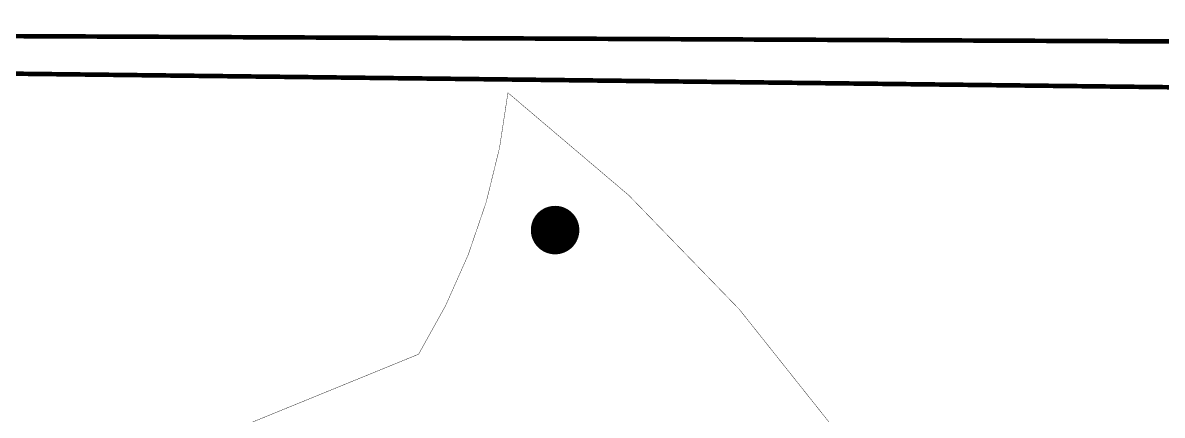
# Model space of a CAD drawing. Extents: x 4 to 288, y -28 to 191.
# Drawn here: x 170.1 to 245.3, y 164.7 to 190.7 of the extents above; entities that cross this region are included whole.
import ezdxf

# ---------------------------------------------------------------- set-up
doc = ezdxf.new("R2010")
doc.units = 0
doc.header["$MEASUREMENT"] = 0
for name, color, linetype in [('1', 22, 'CONTINUOUS'), ('16', 175, 'CONTINUOUS'), ('20', 7, 'CONTINUOUS'), ('29', 253, 'CONTINUOUS'), ('30', 253, 'CONTINUOUS')]:
    doc.layers.add(name, color=color, linetype=linetype)

msp = doc.modelspace()

# ---------------------------------------------------------------- linework, layer by layer
at = {"layer": '1', "const_width": 0.3048}
msp.add_lwpolyline([(3.81, 189.23), (274.955, 186.055)], dxfattribs=at)
at = {"layer": '16', "const_width": 0.3048}
msp.add_lwpolyline([(9.525, 190.5), (287.655, 189.23)], dxfattribs=at)
at = {"layer": '20'}
for points, const_width in [([(71.1264, 186.0347, 2.9429), (202.1142, 186.0347)], 0.0254), ([(196.2214, 168.7627, 0.1115), (202.1197, 186.0341)], 0.0254), ([(196.2214, 168.7627, 0.1115), (202.1197, 186.0341)], 0.0254), ([(202.118, 186.0397, 1), (202.1103, 186.0296)], 0.0127), ([(202.126, 186.0334, 1), (202.1134, 186.0348)], 0.0127), ([(202.126, 186.0334, 1), (202.1134, 186.0348)], 0.0127), ([(77.0192, 168.7627, 0.2217), (196.2214, 168.7627)], 0.0254), ([(196.2159, 168.766, 1), (196.2268, 168.7594)], 0.0127), ([(196.2159, 168.766, 1), (196.2268, 168.7594)], 0.0127), ([(196.224, 168.7569, 1), (196.2187, 168.7684)], 0.0127)]:
    msp.add_lwpolyline(points, format="xyb", dxfattribs=dict(at, const_width=const_width))
msp.add_circle((205.232, 176.9618), 1.5, dxfattribs=at)
at = {"layer": '29', "const_width": 1.6016}
msp.add_lwpolyline([(205.232, 176.161, 1), (205.232, 177.7626, 1), (205.232, 176.161)], format="xyb", dxfattribs=at)
at = {"layer": '30', "const_width": 1.6016}
msp.add_lwpolyline([(205.232, 176.161, 1), (205.232, 177.7626, 1), (205.232, 176.161)], format="xyb", dxfattribs=at)

doc.saveas('drawing.dxf')
